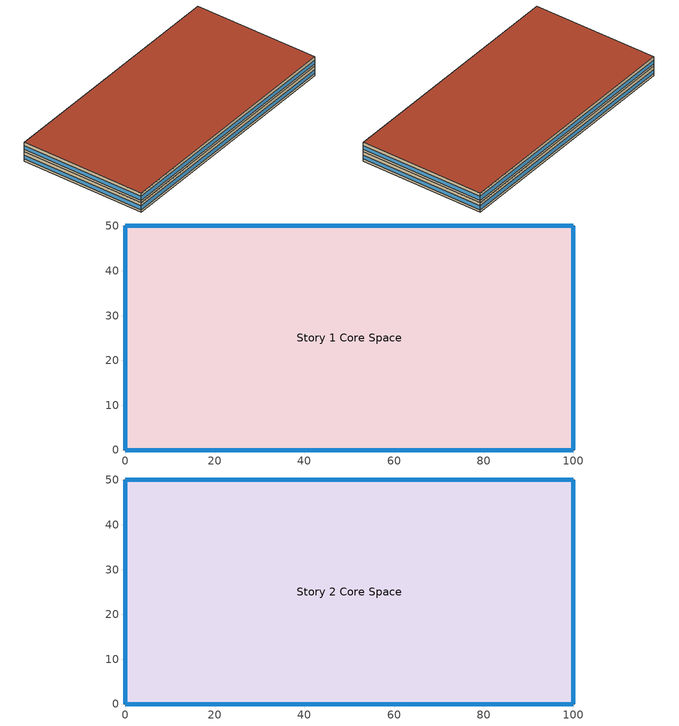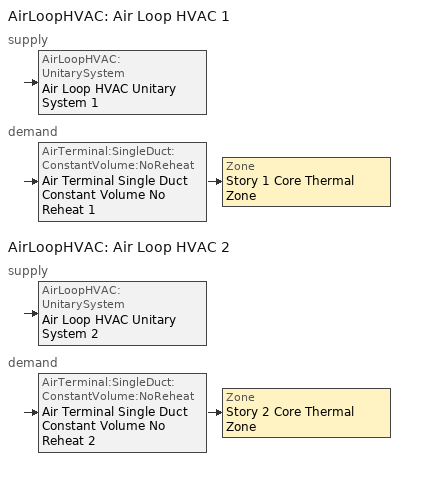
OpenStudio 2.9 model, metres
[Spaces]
Story 1 Core Space
 floor ground: 0,0 0,50 100,50 100,0 z0
 wall outside: 0,50 0,0 100,0 100,50 0,50 z0:4
 window: 0,49.97 0,0.03 / 0.03,0 99.97,0 / 99.97,50 0.03,50 / 100,0.03 100,49.97 z1:2.6
Story 2 Core Space
 floor to Story 1 Core Space: 0,0 0,50 100,50 100,0 z4
 wall outside: 0,50 0,0 100,0 100,50 0,50 z4:8
 window: 0.03,0 99.97,0 / 0,49.97 0,0.03 / 99.97,50 0.03,50 / 100,0.03 100,49.97 z5:6.6
 roof outside: 100,0 100,50 0,50 0,0 z8
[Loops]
AirLoopHVAC 'Air Loop HVAC 1'
 supply: AirLoopHVAC:UnitarySystem 'Air Loop HVAC Unitary System 1'
 demand: AirTerminal:SingleDuct:ConstantVolume:NoReheat 'Air Terminal Single Duct Constant Volume No Reheat 1' > Zone 'Story 1 Core Thermal Zone'
AirLoopHVAC 'Air Loop HVAC 2'
 supply: AirLoopHVAC:UnitarySystem 'Air Loop HVAC Unitary System 2'
 demand: AirTerminal:SingleDuct:ConstantVolume:NoReheat 'Air Terminal Single Duct Constant Volume No Reheat 2' > Zone 'Story 2 Core Thermal Zone'
[Building]
Building 1: Space Type=Baseline Model Space Type; Default Construction Set=ASHRAE_189.1-2009_ClimateZone 4-5 (mdoff)_ConstSet
[SizingPeriod:DesignDay] Barometric Pressure {Pa}=98934; Sky Clearness=0; Rain Indicator=0; Snow Indicator=0; Day of Month=21; Daylight Saving Time Indicator=0; Humidity Indicating Type=Wetbulb; Dry-Bulb Temperature Range Modifier Type=DefaultMultipliers
Name | Maximum Dry-Bulb Temperature {C} | Daily Dry-Bulb Temperature Range {deltaC} | Humidity Indicating Conditions at Maximum Dry-Bulb | Wind Speed {m/s} | Wind Direction {deg} | Month | Day Type | Solar Model Indicator | ASHRAE Taub | ASHRAE Taud
Chicago Ohare Intl Ap Ann Htg 99.6% Condns DB | -20 | 0 | -20 | 4.9 | 270 | 1 | WinterDesignDay | ASHRAEClearSky
Chicago Ohare Intl Ap Ann Clg .4% Condns DB=>MWB | 33.3 | 10.5 | 23.7 | 5.2 | 230 | 7 | SummerDesignDay | ASHRAETau | 0.455 | 2.05
[DefaultConstructionSet]
ASHRAE_189.1-2009_ClimateZone 4-5 (mdoff)_ConstSet: Default Exterior Surface Constructions=ASHRAE_189.1-2009_ClimateZone 4-5 (mdoff)_Exterior_DefSurfCons; Default Interior Surface Constructions=000_Interior_DefSurfCons; Default Ground Contact Surface Constructions=000_Ground_DefSurfCons; Default Exterior SubSurface Constructions=ASHRAE_189.1-2009_ClimateZone 4-5 (mdoff)_Exterior_DefSubCons; Default Interior SubSurface Constructions=000_Interior_DefSubCons; Interior Partition Construction=000_Interior Partition
[DefaultSurfaceConstructions]
Name | Floor Construction | Wall Construction | Roof Ceiling Construction
ASHRAE_189.1-2009_ClimateZone 4-5 (mdoff)_Exterior_DefSurfCons | 000_ExtSlabCarpet_4in_ClimateZone 1-8 | ASHRAE_189.1-2009_ExtWall_SteelFrame_ClimateZone 4-8 | ASHRAE_189.1-2009_ExtRoof_IEAD_ClimateZone 2-5
000_Interior_DefSurfCons | 000_Interior Floor | 000_Interior Wall | 000_Interior Ceiling
000_Ground_DefSurfCons | 000_ExtSlabCarpet_4in_ClimateZone 1-8 | 000_ExtSlabCarpet_4in_ClimateZone 1-8 | 000_ExtSlabCarpet_4in_ClimateZone 1-8
[DefaultSubSurfaceConstructions] Glass Door Construction=000_Exterior Window; Skylight Construction=000_Exterior Window; Tubular Daylight Dome Construction=000_Interior Window; Tubular Daylight Diffuser Construction=000_Interior Window
Name | Fixed Window Construction | Operable Window Construction | Door Construction
ASHRAE_189.1-2009_ClimateZone 4-5 (mdoff)_Exterior_DefSubCons | ASHRAE_189.1-2009_ExtWindow_ClimateZone 4-5 | ASHRAE_189.1-2009_ExtWindow_ClimateZone 4-5 | 000_Exterior Door
000_Interior_DefSubCons | 000_Interior Window | 000_Interior Window | 000_Interior Door
[Construction]
000_Interior Partition; 000_Interior Door: 000_G05 25mm wood
000_ExtSlabCarpet_4in_ClimateZone 1-8: MAT-CC05 4 HW CONCRETE, CP02 CARPET PAD
ASHRAE_189.1-2009_ExtWall_SteelFrame_ClimateZone 4-8: MAT-SHEATH, Wall Insulation [39], 1/2IN Gypsum
ASHRAE_189.1-2009_ExtRoof_IEAD_ClimateZone 2-5: Roof Membrane, Roof Insulation [21], Metal Decking
000_Interior Floor: 000_F16 Acoustic tile, 000_F05 Ceiling air space resistance, 000_M11 100mm lightweight concrete
000_Interior Wall: 000_G01a 19mm gypsum board, 000_F04 Wall air space resistance, 000_G01a 19mm gypsum board
000_Interior Ceiling: 000_M11 100mm lightweight concrete, 000_F05 Ceiling air space resistance, 000_F16 Acoustic tile
ASHRAE_189.1-2009_ExtWindow_ClimateZone 4-5: Theoretical Glass [207]
000_Exterior Door: 000_F08 Metal surface, 000_I01 25mm insulation board
000_Exterior Window: 000_Clear 3mm, 000_Air 13mm, 000_Clear 3mm
000_Interior Window: 000_Clear 3mm
[Material]
Name | Roughness | Thickness | Conductivity | Density | Specific Heat | Thermal Absorptance | Solar Absorptance | Visible Absorptance
000_G05 25mm wood | MediumSmooth | 0.0254 | 0.15 | 608 | 1630
MAT-CC05 4 HW CONCRETE | Rough | 0.1016 | 1.311 | 2240 | 836.8 | 0.9 | 0.7 | 0.7
Wall Insulation [39] | MediumRough | 0.1184 | 0.045 | 265 | 836.8 | 0.9 | 0.7 | 0.7
1/2IN Gypsum | Smooth | 0.0127 | 0.16 | 784.9 | 830 | 0.9 | 0.92 | 0.92
Roof Membrane | VeryRough | 0.0095 | 0.16 | 1121.29 | 1460 | 0.9 | 0.7 | 0.7
Roof Insulation [21] | MediumRough | 0.2105 | 0.049 | 265 | 836.8 | 0.9 | 0.7 | 0.7
Metal Decking | MediumSmooth | 0.0015 | 45.006 | 7680 | 418.4 | 0.9 | 0.7 | 0.3
000_F16 Acoustic tile | MediumSmooth | 0.0191 | 0.06 | 368 | 590
000_M11 100mm lightweight concrete | MediumRough | 0.1016 | 0.53 | 1280 | 840
000_G01a 19mm gypsum board | MediumSmooth | 0.019 | 0.16 | 800 | 1090
000_F08 Metal surface | Smooth | 0.0008 | 45.28 | 7824 | 500
000_I01 25mm insulation board | MediumRough | 0.0254 | 0.03 | 43 | 1210
[Material:NoMass] Thermal Absorptance=0.9; Solar Absorptance=0.7
Name | Roughness | Thermal Resistance | Visible Absorptance
CP02 CARPET PAD | VeryRough | 0.2165 | 0.8
MAT-SHEATH | Rough | 0.3626 | 0.7
[Material:AirGap]
Name | Thermal Resistance
000_F05 Ceiling air space resistance | 0.18
000_F04 Wall air space resistance | 0.15
[WindowMaterial:Glazing] Optical Data Type=SpectralAverage; Thickness=0.003; Infrared Transmittance at Normal Incidence=0
Name | Solar Transmittance at Normal Incidence | Front Side Solar Reflectance at Normal Incidence | Back Side Solar Reflectance at Normal Incidence | Visible Transmittance at Normal Incidence | Front Side Visible Reflectance at Normal Incidence | Back Side Visible Reflectance at Normal Incidence | Front Side Infrared Hemispherical Emissivity | Back Side Infrared Hemispherical Emissivity | Conductivity | Dirt Correction Factor for Solar and Visible Transmittance | Solar Diffusing
Theoretical Glass [207] | 0.3311 | 0.6189 | 0.6189 | 0.44 | 0.51 | 0.51 | 0.9 | 0.9 | 0.0133 | 1 | No
000_Clear 3mm | 0.837 | 0.075 | 0.075 | 0.898 | 0.081 | 0.081 | 0.84 | 0.84 | 0.9
[WindowMaterial:Gas]
000_Air 13mm: Gas Type=Air; Thickness=0.0127
[BuildingStory] Nominal Floor to Floor Height {m}=4
Name | Nominal Z Coordinate {m}
Story 1 | 0
Story 2 | 4
[Space]
Name | Building Story | Thermal Zone
Story 1 Core Space | Story 1 | Story 1 Core Thermal Zone
Story 2 Core Space | Story 2 | Story 2 Core Thermal Zone
[ThermalZone] Use Ideal Air Loads=No
Name | Thermostat
Story 1 Core Thermal Zone | Thermostat Setpoint Dual Setpoint 1
Story 2 Core Thermal Zone | Thermostat Setpoint Dual Setpoint 2
[Sizing:Zone] Zone Cooling Design Supply Air Temperature Input Method=SupplyAirTemperature; Zone Cooling Design Supply Air Temperature {C}=14; Zone Cooling Design Supply Air Temperature Difference {deltaC}=11.11; Zone Heating Design Supply Air Temperature Input Method=SupplyAirTemperature; Zone Heating Design Supply Air Temperature {C}=40; Zone Heating Design Supply Air Temperature Difference {deltaC}=11.11; Zone Cooling Design Supply Air Humidity Ratio {kg-H2O/kg-air}=0.0085; Zone Heating Design Supply Air Humidity Ratio {kg-H2O/kg-air}=0.008; Cooling Design Air Flow Method=DesignDay; Heating Design Air Flow Method=DesignDay; Account for Dedicated Outdoor Air System=No; Dedicated Outdoor Air System Control Strategy=NeutralSupplyAir; Dedicated Outdoor Air Low Setpoint Temperature for Design {C}=autosize; Dedicated Outdoor Air High Setpoint Temperature for Design {C}=autosize
Story 1 Core Thermal Zone; Story 2 Core Thermal Zone
[Zone equipment]
Story 1 Core Thermal Zone: Air Terminal Single Duct Constant Volume No Reheat 1
Story 2 Core Thermal Zone: Air Terminal Single Duct Constant Volume No Reheat 2
[ThermostatSetpoint:DualSetpoint] Heating Setpoint Temperature Schedule=Heating Sch; Cooling Setpoint Temperature Schedule=Cooling Sch
Thermostat Setpoint Dual Setpoint 1; Thermostat Setpoint Dual Setpoint 2
[SpaceType]
Baseline Model Space Type: Default Schedule Set=Baseline Model Schedule Set; Design Specification Outdoor Air Object=Baseline Model OA
[DefaultScheduleSet]
Baseline Model Schedule Set: Number of People Schedule=Baseline Model People Lights and Equipment Schedule; People Activity Level Schedule=Baseline Model People Activity Schedule; Lighting Schedule=Baseline Model People Lights and Equipment Schedule; Electric Equipment Schedule=Baseline Model People Lights and Equipment Schedule; Infiltration Schedule=Baseline Model Infiltration Schedule
[DesignSpecification:OutdoorAir]
Baseline Model OA: Outdoor Air Method=Sum; Outdoor Air Flow per Person {m3/s-person}=0.00943895
[SpaceInfiltration:DesignFlowRate]
Baseline Model Infiltration: Space or SpaceType=Baseline Model Space Type; Design Flow Rate Calculation Method=Flow/ExteriorArea; Flow per Exterior Surface Area {m3/s-m2}=0.0003048
[People:Definition]
Baseline Model People Definition: Number of People Calculation Method=People/Area; People per Space Floor Area {person/m2}=0.0538196; Fraction Radiant=0.3
[People]
Baseline Model People: People Definition=Baseline Model People Definition; Space or SpaceType=Baseline Model Space Type; Multiplier=1
[Lights:Definition]
Baseline Model Lights Definition: Design Level Calculation Method=Watts/Area; Watts per Space Floor Area {W/m2}=10.7639
[Lights]
Baseline Model Lights: Lights Definition=Baseline Model Lights Definition; Space or SpaceType=Baseline Model Space Type; Fraction Replaceable=1
[ElectricEquipment:Definition]
Baseline Model Electric Equipment Definition: Design Level Calculation Method=Watts/Area; Watts per Space Floor Area {W/m2}=10.7639
[ElectricEquipment]
Baseline Model Electric Equipment: Electric Equipment Definition=Baseline Model Electric Equipment Definition; Space or SpaceType=Baseline Model Space Type
[Coil:Heating:DX:SingleSpeed] Availability Schedule=Always On Discrete; Rated Total Heating Capacity {W}=Autosize; Rated COP {W/W}=5; Rated Air Flow Rate {m3/s}=Autosize; Rated Supply Fan Power Per Volume Flow Rate {W/(m3/s)}=773.3; Defrost Strategy=Resistive; Defrost Control=Timed; Defrost Time Period Fraction=0.166667; Resistive Defrost Heater Capacity {W}=2000
Name | Total Heating Capacity Function of Temperature Curve | Total Heating Capacity Function of Flow Fraction Curve | Energy Input Ratio Function of Temperature Curve | Energy Input Ratio Function of Flow Fraction Curve | Part Load Fraction Correlation Curve
Coil Heating DX Single Speed 1 | Curve Cubic 1 | Curve Cubic 2 | Curve Cubic 3 | Curve Quadratic 1 | Curve Quadratic 2
Coil Heating DX Single Speed 2 | Curve Cubic 4 | Curve Cubic 5 | Curve Cubic 6 | Curve Quadratic 6 | Curve Quadratic 7
[Coil:Heating:Electric] Availability Schedule=Always On Discrete
Coil Heating Electric 1; Coil Heating Electric 2
[Coil:Cooling:DX:SingleSpeed] Availability Schedule=Always On Discrete; Rated Total Cooling Capacity {W}=autosize; Rated Sensible Heat Ratio=autosize; Rated COP {W/W}=3; Rated Air Flow Rate {m3/s}=autosize; Rated Evaporator Fan Power Per Volume Flow Rate {W/(m3/s)}=773.3; Condenser Type=AirCooled; Evaporative Condenser Effectiveness=0; Evaporative Condenser Air Flow Rate {m3/s}=Autosize; Evaporative Condenser Pump Rated Power Consumption {W}=Autosize; Crankcase Heater Capacity {W}=0; Maximum Outdoor Dry-Bulb Temperature for Crankcase Heater Operation {C}=0; Basin Heater Capacity {W/K}=0; Basin Heater Setpoint Temperature {C}=10
Name | Total Cooling Capacity Function of Temperature Curve | Total Cooling Capacity Function of Flow Fraction Curve | Energy Input Ratio Function of Temperature Curve | Energy Input Ratio Function of Flow Fraction Curve | Part Load Fraction Correlation Curve
Coil Cooling DX Single Speed 1 | Curve Biquadratic 1 | Curve Quadratic 3 | Curve Biquadratic 2 | Curve Quadratic 4 | Curve Quadratic 5
Coil Cooling DX Single Speed 2 | Curve Biquadratic 3 | Curve Quadratic 8 | Curve Biquadratic 4 | Curve Quadratic 9 | Curve Quadratic 10
[Fan:OnOff] Availability Schedule=Always On Discrete; Fan Total Efficiency=0.6; Pressure Rise {Pa}=300; Maximum Flow Rate {m3/s}=autosize; Motor Efficiency=0.8; Motor In Airstream Fraction=1
Name | Fan Power Ratio Function of Speed Ratio Curve | Fan Efficiency Ratio Function of Speed Ratio Curve
Fan On Off 1 | Fan On Off Power Curve | Fan On Off Efficiency Curve
Fan On Off 2 | Fan On Off Power Curve 1 | Fan On Off Efficiency Curve 1
[AirLoopHVAC:UnitarySystem] Control Type=Load; Dehumidification Control Type=None; Fan Placement=BlowThrough; DX Heating Coil Sizing Ratio=1; Use DOAS DX Cooling Coil=No; DOAS DX Cooling Coil Leaving Minimum Air Temperature {C}=2; Latent Load Control=SensibleOnlyLoadControl; Supply Air Flow Rate During Cooling Operation {m3/s}=autosize; Supply Air Flow Rate During Heating Operation {m3/s}=autosize; Supply Air Flow Rate When No Cooling or Heating is Required {m3/s}=autosize; Maximum Supply Air Temperature {C}=80; Maximum Outdoor Dry-Bulb Temperature for Supplemental Heater Operation {C}=21; Maximum Cycling Rate {cycles/hr}=2.5; Heat Pump Time Constant {s}=60; Fraction of On-Cycle Power Use=0.01; Heat Pump Fan Delay Time {s}=60; Ancilliary On-Cycle Electric Power {W}=0; Ancilliary Off-Cycle Electric Power {W}=0
Name | Controlling Zone or Thermostat Location | Supply Fan | Heating Coil | Cooling Coil | Supplemental Heating Coil
Air Loop HVAC Unitary System 1 | Story 1 Core Thermal Zone | Fan On Off 1 | Coil Heating DX Single Speed 1 | Coil Cooling DX Single Speed 1 | Coil Heating Electric 1
Air Loop HVAC Unitary System 2 | Story 2 Core Thermal Zone | Fan On Off 2 | Coil Heating DX Single Speed 2 | Coil Cooling DX Single Speed 2 | Coil Heating Electric 2
[AirLoopHVAC] Availability Schedule=Always On Discrete; Design Supply Air Flow Rate {m3/s}=AutoSize
Air Loop HVAC 1; Air Loop HVAC 2
[Sizing:System] Type of Load to Size On=Sensible; Design Outdoor Air Flow Rate {m3/s}=Autosize; Central Heating Maximum System Air Flow Ratio=0.3; Preheat Design Temperature {C}=7; Preheat Design Humidity Ratio {kg-H2O/kg-Air}=0.008; Precool Design Temperature {C}=12.8; Precool Design Humidity Ratio {kg-H2O/kg-Air}=0.008; Central Cooling Design Supply Air Temperature {C}=12.8; Central Heating Design Supply Air Temperature {C}=16.7; Sizing Option=NonCoincident; 100% Outdoor Air in Cooling=Yes; 100% Outdoor Air in Heating=Yes; Central Cooling Design Supply Air Humidity Ratio {kg-H2O/kg-Air}=0.0085; Central Heating Design Supply Air Humidity Ratio {kg-H2O/kg-Air}=0.008; Cooling Design Air Flow Method=DesignDay; Cooling Design Air Flow Rate {m3/s}=0; Heating Design Air Flow Method=DesignDay; Heating Design Air Flow Rate {m3/s}=0; System Outdoor Air Method=ZoneSum; Zone Maximum Outdoor Air Fraction=1; Cooling Supply Air Flow Rate Per Floor Area {m3/s-m2}=0.00996765; Cooling Fraction of Autosized Cooling Supply Air Flow Rate=1; Cooling Supply Air Flow Rate Per Unit Cooling Capacity {m3/s-W}=3.94755e-05; Heating Supply Air Flow Rate Per Floor Area {m3/s-m2}=0.00996765; Heating Fraction of Autosized Heating Supply Air Flow Rate=1; Heating Fraction of Autosized Cooling Supply Air Flow Rate=1; Heating Supply Air Flow Rate Per Unit Heating Capacity {m3/s-W}=3.15882e-05; Cooling Design Capacity Method=CoolingDesignCapacity; Cooling Design Capacity {W}=autosize; Cooling Design Capacity Per Floor Area {W/m2}=234.7; Fraction of Autosized Cooling Design Capacity=1; Heating Design Capacity Method=HeatingDesignCapacity; Heating Design Capacity {W}=autosize; Heating Design Capacity Per Floor Area {W/m2}=157; Fraction of Autosized Heating Design Capacity=1; Central Cooling Capacity Control Method=OnOff
Air Loop HVAC 1; Air Loop HVAC 2
[AirTerminal:SingleDuct:ConstantVolume:NoReheat] Availability Schedule=Always On Discrete; Maximum Air Flow Rate {m3/s}=AutoSize
Air Terminal Single Duct Constant Volume No Reheat 1; Air Terminal Single Duct Constant Volume No Reheat 2
[Schedule:Ruleset]
Name | Default Day Schedule | Summer Design Day Schedule | Winter Design Day Schedule
Cooling Sch | Cooling Sch Default
Heating Sch | Heating Sch Default
Baseline Model Infiltration Schedule | Baseline Model Infiltration Schedule Schedule All Days | Baseline Model Infiltration Schedule Summer Design Day | Baseline Model Infiltration Schedule Winter Design Day
Baseline Model People Lights and Equipment Schedule | Baseline Model People Lights and Equipment Schedule Schedule Week Day | Baseline Model People Lights and Equipment Schedule Summer Design Day | Baseline Model People Lights and Equipment Schedule Winter Design Day
Baseline Model People Activity Schedule | Baseline Model People Activity Schedule Default
[Schedule:Day]
Cooling Sch Default: 24, 0, 28
Heating Sch Default: 24, 0, 24
Baseline Model Infiltration Schedule Schedule All Days: 6, 0, 1, 22, 0, 0.25, 24, 0, 1
Baseline Model Infiltration Schedule Winter Design Day; Baseline Model Infiltration Schedule Summer Design Day; Baseline Model People Lights and Equipment Schedule Summer Design Day: 24, 0, 1
Baseline Model People Lights and Equipment Schedule Schedule Week Day: 6, 0, 0, 7, 0, 0.1, 8, 0, 0.2, 12, 0, 0.95, 13, 0, 0.5, 17, 0, 0.95, 18, 0, 0.7, 20, 0, 0.4, 22, 0, 0.1, 24, 0, 0.05
Baseline Model People Lights and Equipment Schedule Winter Design Day; Baseline Model People Lights and Equipment Schedule Schedule Sunday: 24, 0, 0
Baseline Model People Lights and Equipment Schedule Saturday: 6, 0, 0, 8, 0, 0.1, 14, 0, 0.5, 17, 0, 0.1, 24, 0, 0
Baseline Model People Activity Schedule Default: 24, 0, 120
[Schedule:Rule] Schedule Ruleset=Baseline Model People Lights and Equipment Schedule
Name | Rule Order | Day Schedule | Apply Saturday | Apply Sunday
Baseline Model People Lights and Equipment Schedule Saturday Rule | 1 | Baseline Model People Lights and Equipment Schedule Saturday | Yes
Baseline Model People Lights and Equipment Schedule Sunday Rule | 0 | Baseline Model People Lights and Equipment Schedule Schedule Sunday |  | Yes
[Schedule:Constant]
Always On Discrete: Value=1
[Curve:Cubic]
Name | Coefficient1 Constant | Coefficient2 x | Coefficient3 x**2 | Coefficient4 x**3 | Minimum Value of x | Maximum Value of x
Curve Cubic 1; Curve Cubic 4 | 0.758746 | 0.027626 | 0.000148716 | 3.4992e-06 | -20 | 20
Curve Cubic 2; Curve Cubic 5 | 0.84 | 0.16 | 0 | 0 | 0.5 | 1.5
Curve Cubic 3; Curve Cubic 6 | 1.19248 | -0.0300438 | 0.00103745 | -2.3328e-05 | -20 | 20
Fan On Off Efficiency Curve; Fan On Off Efficiency Curve 1 | 1 | 0 | 0 | 0 | 0 | 1
[Curve:Quadratic]
Name | Coefficient1 Constant | Coefficient2 x | Coefficient3 x**2 | Minimum Value of x | Maximum Value of x
Curve Quadratic 1; Curve Quadratic 6 | 1.3824 | -0.4336 | 0.0512 | 0 | 1
Curve Quadratic 2; Curve Quadratic 7 | 0.75 | 0.25 | 0 | 0 | 1
Curve Quadratic 3; Curve Quadratic 8 | 0.8 | 0.2 | 0 | 0.5 | 1.5
Curve Quadratic 4; Curve Quadratic 9 | 1.1552 | -0.1808 | 0.0256 | 0.5 | 1.5
Curve Quadratic 5; Curve Quadratic 10 | 0.85 | 0.15 | 0 | 0 | 1
[Curve:Biquadratic] Minimum Value of x=17; Maximum Value of x=22; Minimum Value of y=13; Maximum Value of y=46
Name | Coefficient1 Constant | Coefficient2 x | Coefficient3 x**2 | Coefficient4 y | Coefficient5 y**2 | Coefficient6 x*y
Curve Biquadratic 1; Curve Biquadratic 3 | 0.942588 | 0.00954335 | 0.00068377 | -0.0110427 | 5.249e-06 | -9.72e-06
Curve Biquadratic 2; Curve Biquadratic 4 | 0.342414 | 0.034885 | -0.0006237 | 0.00497722 | 0.000437951 | -0.000728028
[Curve:Exponent] Coefficient1 Constant=1; Coefficient2 Constant=0; Coefficient3 Constant=0; Minimum Value of x=0; Maximum Value of x=1
Fan On Off Power Curve; Fan On Off Power Curve 1
